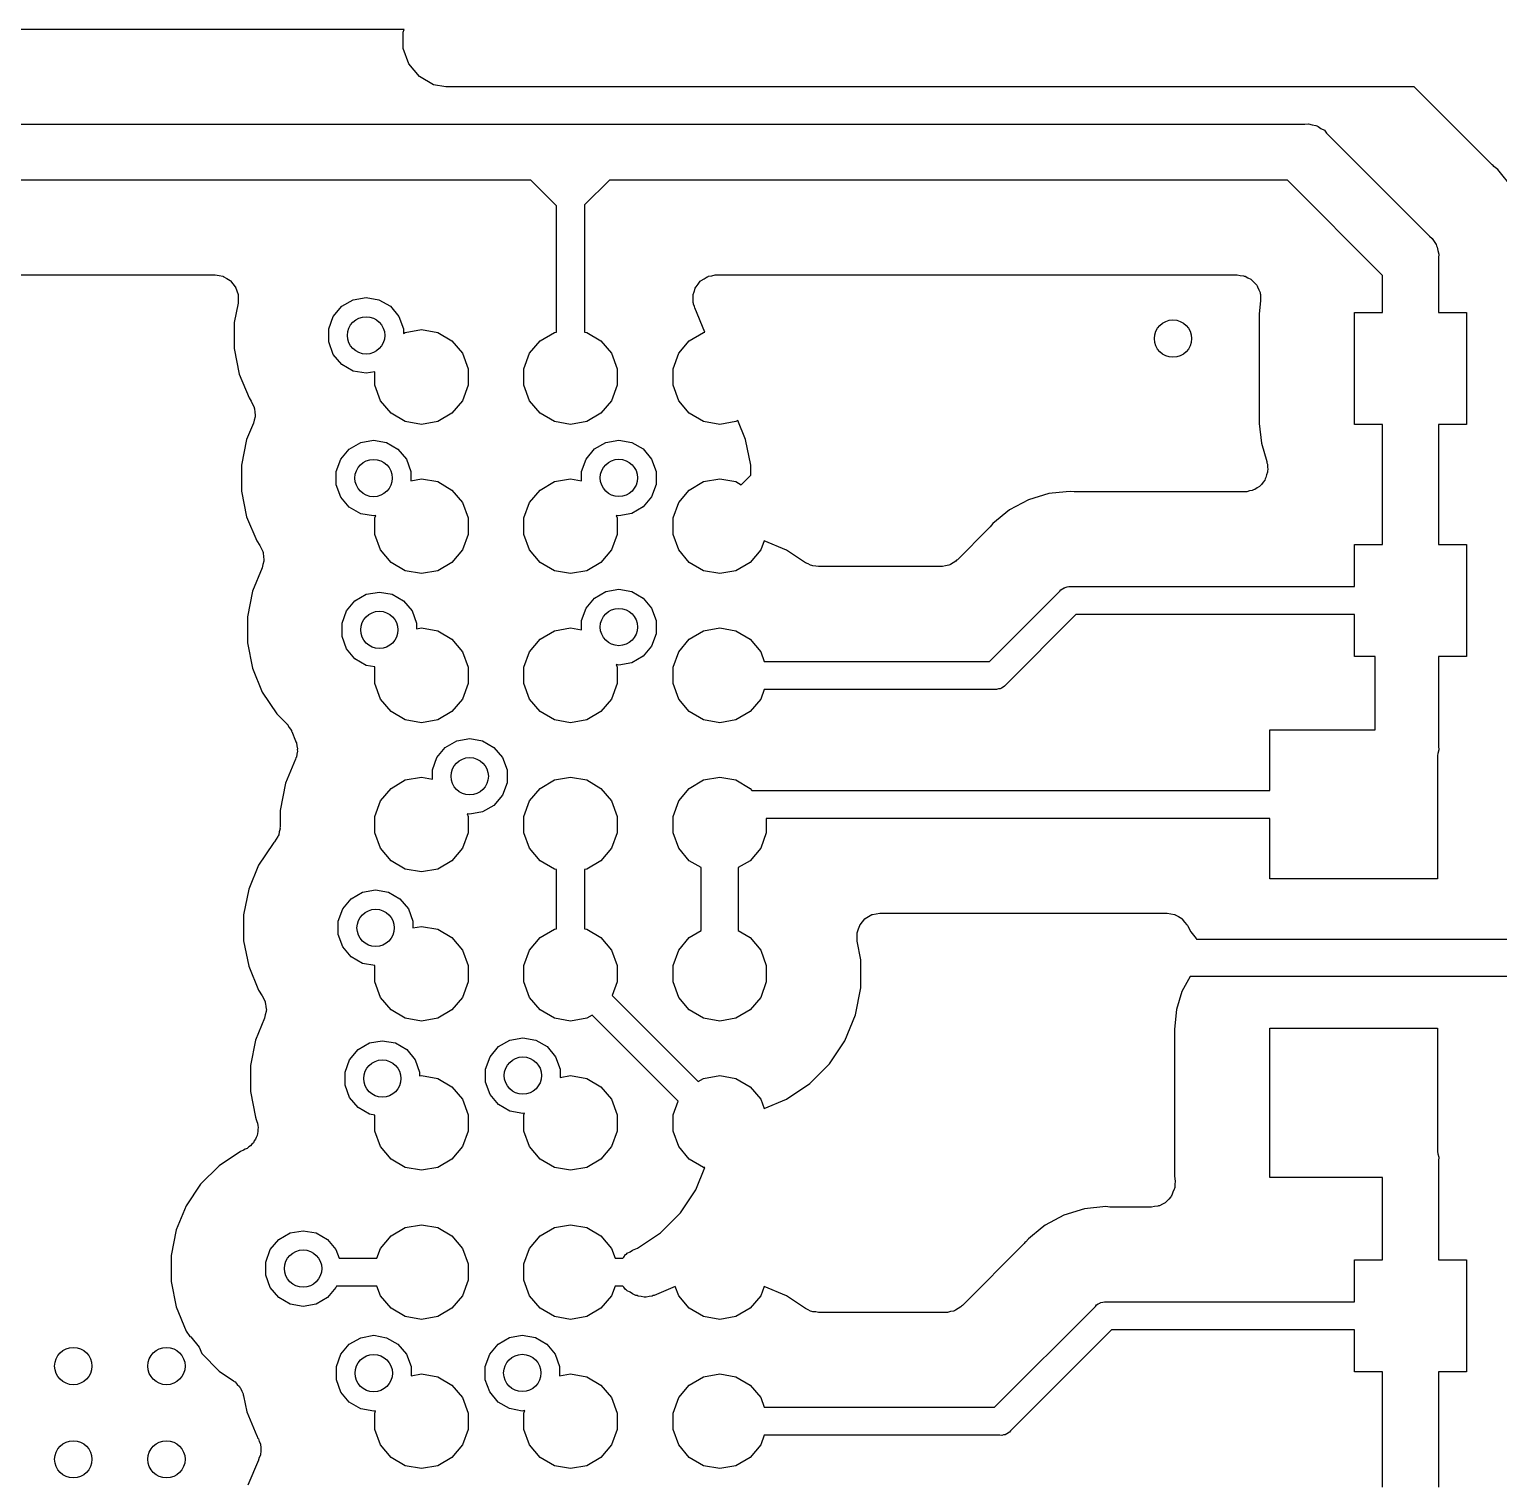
# Model space of a CAD drawing. Extents: x 552.7 to 632.3, y 410.9 to 459.8.
# Drawn here: x 572.77 to 580.66, y 433.4 to 441.19 of the extents above; entities that cross this region are included whole.
import ezdxf

# ---------------------------------------------------------------- set-up
doc = ezdxf.new("R2010")
doc.units = 0
doc.header["$MEASUREMENT"] = 0
doc.layers.add('BLACK', color=7, linetype='CONTINUOUS')

msp = doc.modelspace()

# ---------------------------------------------------------------- linework, layer by layer
at = {"layer": 'BLACK', "linetype": 'CONTINUOUS'}
for p, q in [((574.785, 441.188), (566.402, 441.188)), ((574.78, 441.174), (574.785, 441.188)), ((574.78, 441.086), (574.78, 441.174)), ((574.81, 441.003), (574.78, 441.086)), ((574.867, 440.936), (574.81, 441.003)), ((574.943, 440.891), (574.867, 440.936)), ((575.008, 440.88), (574.943, 440.891)), ((580.204, 440.88), (575.008, 440.88)), ((580.622, 440.462), (580.204, 440.88)), ((566.37, 440.68), (579.617, 440.68)), ((579.617, 440.68), (579.637, 440.682)), ((579.637, 440.682), (579.656, 440.677)), ((579.656, 440.677), (579.676, 440.673)), ((579.676, 440.673), (579.682, 440.67)), ((579.682, 440.67), (579.688, 440.668)), ((579.688, 440.668), (579.704, 440.657)), ((579.704, 440.657), (579.722, 440.647)), ((579.722, 440.647), (579.734, 440.631)), ((579.734, 440.631), (580.286, 440.08)), ((580.628, 440.458), (580.622, 440.462)), ((580.632, 440.453), (580.628, 440.458)), ((580.652, 440.437), (580.632, 440.453)), ((580.734, 440.337), (580.652, 440.437)), ((575.464, 440.38), (566.426, 440.38)), ((575.603, 440.241), (575.464, 440.38)), ((575.886, 440.38), (575.753, 440.247)), ((579.524, 440.38), (575.886, 440.38)), ((580.034, 439.869), (579.524, 440.38)), ((575.603, 439.565), (575.603, 440.241)), ((575.753, 440.247), (575.753, 439.565)), ((580.286, 440.08), (580.301, 440.067)), ((580.301, 440.067), (580.311, 440.05)), ((580.311, 440.05), (580.322, 440.034)), ((580.322, 440.034), (580.324, 440.027)), ((580.324, 440.027), (580.328, 440.021)), ((580.328, 440.021), (580.331, 440.002)), ((580.331, 440.002), (580.336, 439.982)), ((580.336, 439.982), (580.334, 439.963)), ((580.334, 439.963), (580.334, 439.669)), ((572.461, 439.872), (573.769, 439.872)), ((573.769, 439.872), (573.77, 439.872)), ((573.77, 439.872), (573.772, 439.872)), ((573.772, 439.872), (573.792, 439.868)), ((573.792, 439.868), (573.812, 439.864)), ((573.812, 439.864), (573.814, 439.864)), ((573.814, 439.864), (573.815, 439.863)), ((573.815, 439.863), (573.833, 439.853)), ((573.833, 439.853), (573.851, 439.842)), ((576.379, 439.842), (576.395, 439.851)), ((576.395, 439.851), (576.41, 439.861)), ((576.41, 439.861), (576.414, 439.862)), ((576.414, 439.862), (576.418, 439.864)), ((576.418, 439.864), (576.435, 439.867)), ((576.435, 439.867), (576.453, 439.872)), ((576.453, 439.872), (576.457, 439.871)), ((576.457, 439.871), (576.461, 439.872)), ((576.461, 439.872), (579.254, 439.872)), ((579.254, 439.872), (579.271, 439.869)), ((579.271, 439.869), (579.288, 439.867)), ((579.288, 439.867), (579.292, 439.865)), ((579.292, 439.865), (579.297, 439.864)), ((579.297, 439.864), (579.312, 439.856)), ((579.312, 439.856), (579.328, 439.848)), ((579.328, 439.848), (579.331, 439.845)), ((579.331, 439.845), (579.335, 439.842)), ((580.034, 439.669), (580.034, 439.869)), ((573.851, 439.842), (573.852, 439.841)), ((573.852, 439.841), (573.853, 439.84)), ((573.853, 439.84), (573.866, 439.824)), ((573.866, 439.824), (573.879, 439.808)), ((573.879, 439.808), (573.88, 439.807)), ((573.88, 439.807), (573.88, 439.806)), ((573.88, 439.806), (573.887, 439.786)), ((573.887, 439.786), (573.894, 439.767)), ((573.894, 439.767), (573.894, 439.766)), ((573.894, 439.766), (573.895, 439.764)), ((576.336, 439.767), (576.341, 439.781)), ((576.336, 439.763), (576.336, 439.767)), ((576.341, 439.782), (576.342, 439.784)), ((576.341, 439.781), (576.341, 439.782)), ((576.341, 439.781), (576.341, 439.781)), ((576.342, 439.784), (576.347, 439.801)), ((576.347, 439.801), (576.35, 439.805)), ((576.35, 439.805), (576.351, 439.808)), ((576.351, 439.808), (576.363, 439.822)), ((576.363, 439.822), (576.373, 439.837)), ((576.373, 439.837), (576.377, 439.839)), ((576.377, 439.839), (576.379, 439.842)), ((579.335, 439.842), (579.347, 439.829)), ((579.347, 439.829), (579.359, 439.817)), ((579.359, 439.817), (579.361, 439.812)), ((579.361, 439.812), (579.364, 439.808)), ((579.364, 439.808), (579.37, 439.792)), ((579.37, 439.792), (579.377, 439.777)), ((579.377, 439.777), (579.377, 439.772)), ((579.377, 439.772), (579.379, 439.767)), ((579.379, 439.767), (579.379, 439.75)), ((573.894, 439.72), (573.873, 439.617)), ((573.895, 439.764), (573.894, 439.744)), ((573.894, 439.744), (573.894, 439.723)), ((573.894, 439.723), (573.894, 439.722)), ((573.894, 439.722), (573.894, 439.72)), ((574.405, 439.649), (574.45, 439.703)), ((574.45, 439.703), (574.512, 439.738)), ((574.512, 439.738), (574.581, 439.75)), ((574.581, 439.75), (574.65, 439.738)), ((574.65, 439.738), (574.712, 439.703)), ((574.712, 439.703), (574.757, 439.649)), ((576.335, 439.759), (576.336, 439.763)), ((576.336, 439.742), (576.335, 439.759)), ((576.335, 439.738), (576.336, 439.742)), ((576.336, 439.735), (576.335, 439.738)), ((576.336, 439.723), (576.336, 439.735)), ((576.337, 439.719), (576.336, 439.723)), ((576.338, 439.715), (576.337, 439.719)), ((576.343, 439.702), (576.338, 439.715)), ((576.345, 439.695), (576.343, 439.702)), ((576.399, 439.564), (576.345, 439.695)), ((579.38, 439.733), (579.373, 439.663)), ((579.379, 439.75), (579.38, 439.733)), ((573.873, 439.617), (573.873, 439.477)), ((574.381, 439.582), (574.405, 439.649)), ((574.757, 439.649), (574.781, 439.582)), ((579.373, 439.663), (579.373, 439.075)), ((579.884, 439.069), (579.884, 439.669)), ((579.884, 439.669), (580.034, 439.669)), ((580.334, 439.669), (580.484, 439.669)), ((580.484, 439.669), (580.484, 439.069)), ((574.381, 439.512), (574.381, 439.582)), ((574.781, 439.582), (574.781, 439.557)), ((574.781, 439.557), (574.791, 439.563)), ((574.791, 439.563), (574.878, 439.578)), ((574.878, 439.578), (574.965, 439.563)), ((574.965, 439.563), (575.041, 439.518)), ((575.515, 439.518), (575.591, 439.563)), ((575.591, 439.563), (575.603, 439.565)), ((575.753, 439.565), (575.765, 439.563)), ((575.765, 439.563), (575.841, 439.518)), ((576.315, 439.518), (576.391, 439.563)), ((576.391, 439.563), (576.399, 439.564)), ((573.873, 439.477), (573.9, 439.34)), ((574.405, 439.445), (574.381, 439.512)), ((575.041, 439.518), (575.098, 439.451)), ((575.098, 439.451), (575.128, 439.368)), ((575.428, 439.368), (575.458, 439.451)), ((575.458, 439.451), (575.515, 439.518)), ((575.841, 439.518), (575.898, 439.451)), ((575.898, 439.451), (575.928, 439.368)), ((576.228, 439.368), (576.258, 439.451)), ((576.258, 439.451), (576.315, 439.518)), ((574.45, 439.391), (574.405, 439.445)), ((574.512, 439.356), (574.45, 439.391)), ((573.9, 439.34), (573.954, 439.212)), ((574.581, 439.344), (574.512, 439.356)), ((574.628, 439.352), (574.581, 439.344)), ((574.628, 439.28), (574.628, 439.352)), ((575.128, 439.368), (575.128, 439.28)), ((575.428, 439.28), (575.428, 439.368)), ((575.928, 439.368), (575.928, 439.28)), ((576.228, 439.28), (576.228, 439.368)), ((574.658, 439.197), (574.628, 439.28)), ((575.128, 439.28), (575.098, 439.197)), ((575.458, 439.197), (575.428, 439.28)), ((575.928, 439.28), (575.898, 439.197)), ((576.258, 439.197), (576.228, 439.28)), ((573.954, 439.212), (573.965, 439.195)), ((573.965, 439.195), (573.972, 439.178)), ((573.972, 439.178), (573.98, 439.162)), ((573.98, 439.162), (573.981, 439.158)), ((573.981, 439.158), (573.983, 439.154)), ((573.983, 439.154), (573.984, 439.136)), ((573.984, 439.136), (573.986, 439.119)), ((574.715, 439.13), (574.658, 439.197)), ((575.098, 439.197), (575.041, 439.13)), ((575.515, 439.13), (575.458, 439.197)), ((575.898, 439.197), (575.841, 439.13)), ((576.315, 439.13), (576.258, 439.197)), ((573.977, 439.076), (573.94, 438.988)), ((573.98, 439.093), (573.977, 439.076)), ((573.986, 439.11), (573.98, 439.093)), ((573.986, 439.119), (573.985, 439.115)), ((573.985, 439.115), (573.986, 439.11)), ((574.791, 439.085), (574.715, 439.13)), ((574.878, 439.07), (574.791, 439.085)), ((574.965, 439.085), (574.878, 439.07)), ((575.041, 439.13), (574.965, 439.085)), ((575.591, 439.085), (575.515, 439.13)), ((575.678, 439.07), (575.591, 439.085)), ((575.765, 439.085), (575.678, 439.07)), ((575.841, 439.13), (575.765, 439.085)), ((576.391, 439.085), (576.315, 439.13)), ((576.478, 439.07), (576.391, 439.085)), ((576.565, 439.085), (576.478, 439.07)), ((576.575, 439.091), (576.565, 439.085)), ((576.617, 438.989), (576.575, 439.091)), ((579.373, 439.075), (579.384, 438.97)), ((580.034, 439.069), (579.884, 439.069)), ((580.034, 438.425), (580.034, 439.069)), ((580.484, 439.069), (580.334, 439.069)), ((580.334, 439.069), (580.334, 438.425)), ((573.94, 438.988), (573.913, 438.851)), ((574.552, 438.973), (574.621, 438.985)), ((574.621, 438.985), (574.691, 438.973)), ((575.867, 438.973), (575.937, 438.986)), ((575.937, 438.986), (576.006, 438.973)), ((576.645, 438.852), (576.617, 438.989)), ((574.445, 438.883), (574.491, 438.937)), ((574.491, 438.937), (574.552, 438.973)), ((574.691, 438.973), (574.752, 438.937)), ((574.752, 438.937), (574.797, 438.883)), ((575.761, 438.884), (575.806, 438.938)), ((575.806, 438.938), (575.867, 438.973)), ((576.006, 438.973), (576.067, 438.938)), ((576.067, 438.938), (576.112, 438.884)), ((579.384, 438.97), (579.414, 438.871)), ((573.913, 438.851), (573.913, 438.712)), ((574.421, 438.817), (574.445, 438.883)), ((574.797, 438.883), (574.821, 438.817)), ((575.737, 438.818), (575.761, 438.884)), ((576.112, 438.884), (576.137, 438.818)), ((576.645, 438.797), (576.645, 438.852)), ((579.414, 438.871), (579.414, 438.864)), ((579.414, 438.864), (579.417, 438.857)), ((579.417, 438.857), (579.417, 438.842)), ((579.417, 438.842), (579.419, 438.828)), ((579.419, 438.828), (579.417, 438.82)), ((579.417, 438.82), (579.417, 438.813)), ((574.421, 438.746), (574.421, 438.817)), ((574.445, 438.68), (574.421, 438.746)), ((574.821, 438.817), (574.821, 438.768)), ((574.821, 438.768), (574.878, 438.778)), ((574.878, 438.778), (574.965, 438.763)), ((574.965, 438.763), (575.041, 438.718)), ((575.515, 438.718), (575.591, 438.763)), ((575.591, 438.763), (575.678, 438.778)), ((575.678, 438.778), (575.737, 438.768)), ((575.737, 438.768), (575.737, 438.818)), ((576.137, 438.747), (576.112, 438.681)), ((576.137, 438.818), (576.137, 438.747)), ((576.315, 438.718), (576.391, 438.763)), ((576.391, 438.763), (576.478, 438.778)), ((576.478, 438.778), (576.565, 438.763)), ((576.565, 438.763), (576.594, 438.746)), ((576.594, 438.746), (576.645, 438.797)), ((579.379, 438.743), (579.374, 438.737)), ((579.385, 438.748), (579.379, 438.743)), ((579.393, 438.76), (579.385, 438.748)), ((579.402, 438.771), (579.393, 438.76)), ((579.405, 438.778), (579.402, 438.771)), ((579.409, 438.785), (579.405, 438.778)), ((579.412, 438.799), (579.409, 438.785)), ((579.417, 438.813), (579.412, 438.799)), ((573.913, 438.712), (573.94, 438.575)), ((574.491, 438.626), (574.445, 438.68)), ((575.041, 438.718), (575.098, 438.651)), ((575.458, 438.651), (575.515, 438.718)), ((576.112, 438.681), (576.067, 438.627)), ((576.258, 438.651), (576.315, 438.718)), ((578.134, 438.666), (578.033, 438.612)), ((578.244, 438.699), (578.134, 438.666)), ((578.336, 438.708), (578.244, 438.699)), ((578.358, 438.71), (578.336, 438.708)), ((578.336, 438.708), (578.336, 438.708)), ((578.38, 438.708), (578.358, 438.71)), ((578.387, 438.709), (578.38, 438.708)), ((578.393, 438.708), (578.387, 438.709)), ((579.292, 438.708), (578.393, 438.708)), ((579.3, 438.709), (579.292, 438.708)), ((579.307, 438.709), (579.3, 438.709)), ((579.321, 438.713), (579.307, 438.709)), ((579.335, 438.715), (579.321, 438.713)), ((579.342, 438.719), (579.335, 438.715)), ((579.349, 438.721), (579.342, 438.719)), ((579.361, 438.73), (579.349, 438.721)), ((579.374, 438.737), (579.361, 438.73)), ((574.552, 438.591), (574.491, 438.626)), ((574.621, 438.579), (574.552, 438.591)), ((575.098, 438.651), (575.128, 438.568)), ((575.428, 438.568), (575.458, 438.651)), ((576.006, 438.592), (575.937, 438.579)), ((576.067, 438.627), (576.006, 438.592)), ((576.228, 438.568), (576.258, 438.651)), ((578.033, 438.612), (577.944, 438.539)), ((573.94, 438.575), (573.994, 438.446)), ((574.633, 438.581), (574.621, 438.579)), ((574.628, 438.568), (574.633, 438.581)), ((574.628, 438.48), (574.628, 438.568)), ((575.128, 438.568), (575.128, 438.48)), ((575.428, 438.48), (575.428, 438.568)), ((575.937, 438.579), (575.923, 438.582)), ((575.923, 438.582), (575.928, 438.568)), ((575.928, 438.568), (575.928, 438.48)), ((576.228, 438.48), (576.228, 438.568)), ((577.921, 438.512), (577.753, 438.344)), ((577.925, 438.517), (577.921, 438.512)), ((577.929, 438.521), (577.925, 438.517)), ((577.944, 438.539), (577.929, 438.521)), ((573.994, 438.446), (574.011, 438.42)), ((574.658, 438.397), (574.628, 438.48)), ((575.128, 438.48), (575.098, 438.397)), ((575.458, 438.397), (575.428, 438.48)), ((575.928, 438.48), (575.898, 438.397)), ((576.258, 438.397), (576.228, 438.48)), ((576.716, 438.446), (576.698, 438.397)), ((576.837, 438.396), (576.716, 438.446)), ((579.884, 438.2), (579.884, 438.425)), ((579.884, 438.425), (580.034, 438.425)), ((580.334, 438.425), (580.484, 438.425)), ((580.484, 438.425), (580.484, 437.825)), ((574.011, 438.42), (574.019, 438.403)), ((574.019, 438.403), (574.027, 438.388)), ((574.027, 438.388), (574.028, 438.383)), ((574.028, 438.383), (574.029, 438.38)), ((574.029, 438.38), (574.03, 438.362)), ((574.03, 438.362), (574.033, 438.344)), ((574.715, 438.33), (574.658, 438.397)), ((575.098, 438.397), (575.041, 438.33)), ((575.515, 438.33), (575.458, 438.397)), ((575.898, 438.397), (575.841, 438.33)), ((576.315, 438.33), (576.258, 438.397)), ((576.698, 438.397), (576.641, 438.33)), ((576.938, 438.328), (576.837, 438.396)), ((574.023, 438.301), (573.971, 438.175)), ((574.027, 438.318), (574.023, 438.301)), ((574.032, 438.336), (574.027, 438.318)), ((574.033, 438.344), (574.032, 438.34)), ((574.032, 438.34), (574.032, 438.336)), ((574.791, 438.285), (574.715, 438.33)), ((574.878, 438.27), (574.791, 438.285)), ((574.965, 438.285), (574.878, 438.27)), ((575.041, 438.33), (574.965, 438.285)), ((575.591, 438.285), (575.515, 438.33)), ((575.678, 438.27), (575.591, 438.285)), ((575.765, 438.285), (575.678, 438.27)), ((575.841, 438.33), (575.765, 438.285)), ((576.391, 438.285), (576.315, 438.33)), ((576.478, 438.27), (576.391, 438.285)), ((576.565, 438.285), (576.478, 438.27)), ((576.641, 438.33), (576.565, 438.285)), ((576.952, 438.322), (576.938, 438.328)), ((576.965, 438.315), (576.952, 438.322)), ((576.972, 438.313), (576.965, 438.315)), ((576.978, 438.311), (576.972, 438.313)), ((576.993, 438.31), (576.978, 438.311)), ((577.008, 438.307), (576.993, 438.31)), ((577.663, 438.307), (577.008, 438.307)), ((577.669, 438.308), (577.663, 438.307)), ((577.674, 438.307), (577.669, 438.308)), ((577.69, 438.312), (577.674, 438.307)), ((577.707, 438.315), (577.69, 438.312)), ((577.712, 438.317), (577.707, 438.315)), ((577.717, 438.319), (577.712, 438.317)), ((577.731, 438.328), (577.717, 438.319)), ((577.745, 438.337), (577.731, 438.328)), ((577.749, 438.341), (577.745, 438.337)), ((577.753, 438.344), (577.749, 438.341)), ((578.318, 438.188), (578.326, 438.194)), ((578.326, 438.194), (578.329, 438.194)), ((578.329, 438.194), (578.332, 438.196)), ((578.332, 438.196), (578.342, 438.198)), ((578.342, 438.198), (578.351, 438.2)), ((578.351, 438.2), (578.361, 438.2)), ((578.361, 438.2), (579.884, 438.2)), ((573.971, 438.175), (573.944, 438.038)), ((574.476, 438.07), (574.521, 438.124)), ((574.521, 438.124), (574.582, 438.159)), ((574.582, 438.159), (574.652, 438.171)), ((574.652, 438.171), (574.721, 438.159)), ((574.721, 438.159), (574.782, 438.124)), ((574.782, 438.124), (574.828, 438.07)), ((575.761, 438.084), (575.806, 438.138)), ((575.806, 438.138), (575.867, 438.173)), ((575.867, 438.173), (575.937, 438.186)), ((575.937, 438.186), (576.006, 438.173)), ((576.006, 438.173), (576.067, 438.138)), ((576.067, 438.138), (576.112, 438.084)), ((577.926, 437.799), (578.303, 438.175)), ((578.303, 438.175), (578.309, 438.183)), ((578.309, 438.183), (578.318, 438.188)), ((573.944, 438.038), (573.944, 437.899)), ((574.452, 438.004), (574.476, 438.07)), ((574.828, 438.07), (574.852, 438.004)), ((575.737, 438.018), (575.761, 438.084)), ((576.112, 438.084), (576.137, 438.018)), ((578.389, 438.05), (578.013, 437.673)), ((579.884, 438.05), (578.389, 438.05)), ((579.884, 437.825), (579.884, 438.05)), ((574.452, 437.933), (574.452, 438.004)), ((574.852, 438.004), (574.852, 437.973)), ((574.852, 437.973), (574.878, 437.978)), ((574.878, 437.978), (574.965, 437.963)), ((574.965, 437.963), (575.041, 437.918)), ((575.515, 437.918), (575.591, 437.963)), ((575.591, 437.963), (575.678, 437.978)), ((575.678, 437.978), (575.737, 437.968)), ((575.737, 437.968), (575.737, 438.018)), ((576.137, 438.018), (576.137, 437.947)), ((576.315, 437.918), (576.391, 437.963)), ((576.391, 437.963), (576.478, 437.978)), ((576.478, 437.978), (576.565, 437.963)), ((576.565, 437.963), (576.641, 437.918)), ((573.944, 437.899), (573.971, 437.762)), ((574.476, 437.867), (574.452, 437.933)), ((575.041, 437.918), (575.098, 437.851)), ((575.458, 437.851), (575.515, 437.918)), ((576.112, 437.881), (576.067, 437.827)), ((576.137, 437.947), (576.112, 437.881)), ((576.258, 437.851), (576.315, 437.918)), ((576.641, 437.918), (576.698, 437.851)), ((574.521, 437.813), (574.476, 437.867)), ((574.582, 437.777), (574.521, 437.813)), ((575.098, 437.851), (575.128, 437.768)), ((575.428, 437.768), (575.458, 437.851)), ((576.067, 437.827), (576.006, 437.792)), ((576.228, 437.768), (576.258, 437.851)), ((576.698, 437.851), (576.717, 437.799)), ((576.717, 437.799), (577.926, 437.799)), ((579.995, 437.825), (579.884, 437.825)), ((579.995, 437.432), (579.995, 437.825)), ((580.484, 437.825), (580.334, 437.825)), ((580.334, 437.825), (580.334, 437.344)), ((573.971, 437.762), (574.024, 437.633)), ((574.628, 437.769), (574.582, 437.777)), ((574.628, 437.768), (574.628, 437.769)), ((574.628, 437.68), (574.628, 437.768)), ((575.128, 437.768), (575.128, 437.68)), ((575.428, 437.68), (575.428, 437.768)), ((575.937, 437.779), (575.923, 437.782)), ((575.923, 437.782), (575.928, 437.768)), ((575.928, 437.768), (575.928, 437.68)), ((576.006, 437.792), (575.937, 437.779)), ((576.228, 437.68), (576.228, 437.768)), ((574.658, 437.597), (574.628, 437.68)), ((575.128, 437.68), (575.098, 437.597)), ((575.458, 437.597), (575.428, 437.68)), ((575.928, 437.68), (575.898, 437.597)), ((576.258, 437.597), (576.228, 437.68)), ((576.717, 437.649), (576.698, 437.597)), ((577.954, 437.649), (576.717, 437.649)), ((577.964, 437.648), (577.954, 437.649)), ((577.974, 437.651), (577.964, 437.648)), ((577.983, 437.652), (577.974, 437.651)), ((577.986, 437.654), (577.983, 437.652)), ((577.99, 437.655), (577.986, 437.654)), ((577.998, 437.661), (577.99, 437.655)), ((578.006, 437.666), (577.998, 437.661)), ((578.013, 437.673), (578.006, 437.666)), ((574.024, 437.633), (574.102, 437.517)), ((574.715, 437.53), (574.658, 437.597)), ((575.098, 437.597), (575.041, 437.53)), ((575.515, 437.53), (575.458, 437.597)), ((575.898, 437.597), (575.841, 437.53)), ((576.315, 437.53), (576.258, 437.597)), ((576.698, 437.597), (576.641, 437.53)), ((574.102, 437.517), (574.155, 437.464)), ((574.791, 437.485), (574.715, 437.53)), ((574.878, 437.47), (574.791, 437.485)), ((574.965, 437.485), (574.878, 437.47)), ((575.041, 437.53), (574.965, 437.485)), ((575.591, 437.485), (575.515, 437.53)), ((575.678, 437.47), (575.591, 437.485)), ((575.765, 437.485), (575.678, 437.47)), ((575.841, 437.53), (575.765, 437.485)), ((576.391, 437.485), (576.315, 437.53)), ((576.478, 437.47), (576.391, 437.485)), ((576.565, 437.485), (576.478, 437.47)), ((576.641, 437.53), (576.565, 437.485)), ((574.155, 437.464), (574.156, 437.462)), ((574.156, 437.462), (574.159, 437.46)), ((574.159, 437.46), (574.169, 437.444)), ((574.169, 437.444), (574.18, 437.428)), ((574.18, 437.428), (574.181, 437.425)), ((574.181, 437.425), (574.182, 437.423)), ((574.182, 437.423), (574.203, 437.373)), ((579.429, 437.107), (579.429, 437.432)), ((579.429, 437.432), (579.995, 437.432)), ((574.203, 437.373), (574.204, 437.367)), ((574.204, 437.367), (574.207, 437.362)), ((574.207, 437.362), (574.209, 437.346)), ((574.209, 437.346), (574.213, 437.33)), ((574.213, 437.33), (574.212, 437.324)), ((574.212, 437.324), (574.213, 437.318)), ((574.961, 437.284), (575.006, 437.338)), ((575.006, 437.338), (575.067, 437.373)), ((575.067, 437.373), (575.137, 437.386)), ((575.137, 437.386), (575.206, 437.373)), ((575.206, 437.373), (575.267, 437.338)), ((575.267, 437.338), (575.312, 437.284)), ((580.336, 437.324), (580.331, 437.305)), ((580.334, 437.344), (580.336, 437.324)), ((574.203, 437.275), (574.149, 437.145)), ((574.204, 437.281), (574.203, 437.275)), ((574.207, 437.286), (574.204, 437.281)), ((574.209, 437.302), (574.207, 437.286)), ((574.213, 437.318), (574.209, 437.302)), ((574.937, 437.218), (574.961, 437.284)), ((575.312, 437.284), (575.337, 437.218)), ((580.331, 437.305), (580.329, 437.295)), ((580.329, 437.295), (580.329, 436.632)), ((574.791, 437.163), (574.878, 437.178)), ((574.878, 437.178), (574.937, 437.168)), ((574.937, 437.168), (574.937, 437.218)), ((575.337, 437.218), (575.337, 437.147)), ((575.591, 437.163), (575.678, 437.178)), ((575.678, 437.178), (575.765, 437.163)), ((576.391, 437.163), (576.478, 437.178)), ((576.478, 437.178), (576.565, 437.163)), ((574.149, 437.145), (574.12, 436.999)), ((574.658, 437.051), (574.715, 437.118)), ((574.715, 437.118), (574.791, 437.163)), ((575.337, 437.147), (575.312, 437.081)), ((575.458, 437.051), (575.515, 437.118)), ((575.515, 437.118), (575.591, 437.163)), ((575.765, 437.163), (575.841, 437.118)), ((575.841, 437.118), (575.898, 437.051)), ((576.258, 437.051), (576.315, 437.118)), ((576.315, 437.118), (576.391, 437.163)), ((576.565, 437.163), (576.641, 437.118)), ((576.641, 437.118), (576.65, 437.107)), ((576.65, 437.107), (579.429, 437.107)), ((574.628, 436.968), (574.658, 437.051)), ((575.267, 437.027), (575.206, 436.992)), ((575.312, 437.081), (575.267, 437.027)), ((575.428, 436.968), (575.458, 437.051)), ((575.898, 437.051), (575.928, 436.968)), ((576.228, 436.968), (576.258, 437.051)), ((574.12, 436.999), (574.12, 436.912)), ((574.628, 436.88), (574.628, 436.968)), ((575.137, 436.979), (575.123, 436.982)), ((575.123, 436.982), (575.128, 436.968)), ((575.128, 436.968), (575.128, 436.88)), ((575.206, 436.992), (575.137, 436.979)), ((575.428, 436.88), (575.428, 436.968)), ((575.928, 436.968), (575.928, 436.88)), ((576.228, 436.88), (576.228, 436.968)), ((579.429, 436.957), (576.728, 436.957)), ((576.728, 436.957), (576.728, 436.88)), ((579.429, 436.632), (579.429, 436.957)), ((574.108, 436.859), (574.099, 436.845)), ((574.11, 436.864), (574.108, 436.859)), ((574.112, 436.869), (574.11, 436.864)), ((574.115, 436.885), (574.112, 436.869)), ((574.12, 436.901), (574.115, 436.885)), ((574.12, 436.912), (574.119, 436.907)), ((574.119, 436.907), (574.12, 436.901)), ((574.658, 436.797), (574.628, 436.88)), ((575.128, 436.88), (575.098, 436.797)), ((575.458, 436.797), (575.428, 436.88)), ((575.928, 436.88), (575.898, 436.797)), ((576.258, 436.797), (576.228, 436.88)), ((576.728, 436.88), (576.698, 436.797)), ((574.082, 436.822), (574.004, 436.706)), ((574.083, 436.822), (574.082, 436.822)), ((574.086, 436.827), (574.083, 436.822)), ((574.09, 436.831), (574.086, 436.827)), ((574.099, 436.845), (574.09, 436.831)), ((574.715, 436.73), (574.658, 436.797)), ((575.098, 436.797), (575.041, 436.73)), ((575.515, 436.73), (575.458, 436.797)), ((575.898, 436.797), (575.841, 436.73)), ((576.315, 436.73), (576.258, 436.797)), ((576.698, 436.797), (576.641, 436.73)), ((574.004, 436.706), (573.951, 436.577)), ((574.791, 436.685), (574.715, 436.73)), ((575.041, 436.73), (574.965, 436.685)), ((575.591, 436.685), (575.515, 436.73)), ((575.841, 436.73), (575.765, 436.685)), ((576.378, 436.693), (576.315, 436.73)), ((576.378, 436.355), (576.378, 436.693)), ((576.641, 436.73), (576.578, 436.693)), ((576.578, 436.693), (576.578, 436.355)), ((574.878, 436.67), (574.791, 436.685)), ((574.965, 436.685), (574.878, 436.67)), ((575.603, 436.683), (575.591, 436.685)), ((575.603, 436.365), (575.603, 436.683)), ((575.765, 436.685), (575.753, 436.683)), ((575.753, 436.683), (575.753, 436.365)), ((580.329, 436.632), (579.429, 436.632)), ((573.951, 436.577), (573.924, 436.44)), ((574.501, 436.526), (574.562, 436.561)), ((574.562, 436.561), (574.632, 436.573)), ((574.632, 436.573), (574.701, 436.561)), ((574.701, 436.561), (574.762, 436.526)), ((574.432, 436.405), (574.456, 436.472)), ((574.456, 436.472), (574.501, 436.526)), ((574.762, 436.526), (574.808, 436.472)), ((574.808, 436.472), (574.832, 436.405)), ((573.924, 436.44), (573.924, 436.3)), ((574.432, 436.335), (574.432, 436.405)), ((574.832, 436.405), (574.832, 436.37)), ((574.832, 436.37), (574.878, 436.378)), ((574.878, 436.378), (574.965, 436.363)), ((577.223, 436.364), (577.23, 436.383)), ((577.23, 436.385), (577.231, 436.386)), ((577.23, 436.383), (577.23, 436.385)), ((577.231, 436.386), (577.244, 436.402)), ((577.244, 436.402), (577.257, 436.418)), ((577.257, 436.418), (577.258, 436.419)), ((577.258, 436.419), (577.259, 436.42)), ((577.259, 436.42), (577.277, 436.43)), ((577.277, 436.43), (577.295, 436.441)), ((577.295, 436.441), (577.296, 436.441)), ((577.296, 436.441), (577.297, 436.442)), ((577.297, 436.442), (577.318, 436.445)), ((577.318, 436.445), (577.338, 436.449)), ((577.338, 436.449), (577.339, 436.449)), ((577.339, 436.449), (577.341, 436.449)), ((577.341, 436.449), (578.875, 436.449)), ((578.875, 436.449), (578.877, 436.449)), ((578.877, 436.449), (578.879, 436.449)), ((578.879, 436.449), (578.899, 436.445)), ((578.899, 436.445), (578.918, 436.442)), ((578.918, 436.442), (578.92, 436.441)), ((578.92, 436.441), (578.922, 436.44)), ((578.922, 436.44), (578.939, 436.43)), ((578.939, 436.43), (578.957, 436.42)), ((578.957, 436.42), (578.958, 436.418)), ((578.958, 436.418), (578.96, 436.417)), ((578.96, 436.417), (578.972, 436.401)), ((578.972, 436.401), (578.985, 436.386)), ((578.985, 436.386), (578.986, 436.384)), ((578.986, 436.384), (578.987, 436.382)), ((578.987, 436.382), (579.005, 436.349)), ((573.924, 436.3), (573.951, 436.164)), ((574.456, 436.269), (574.432, 436.335)), ((574.965, 436.363), (575.041, 436.318)), ((575.041, 436.318), (575.098, 436.251)), ((575.458, 436.251), (575.515, 436.318)), ((575.515, 436.318), (575.591, 436.363)), ((575.591, 436.363), (575.603, 436.365)), ((575.753, 436.365), (575.765, 436.363)), ((575.765, 436.363), (575.841, 436.318)), ((575.841, 436.318), (575.898, 436.251)), ((576.258, 436.251), (576.315, 436.318)), ((576.315, 436.318), (576.378, 436.355)), ((576.578, 436.355), (576.641, 436.318)), ((576.641, 436.318), (576.698, 436.251)), ((577.215, 436.342), (577.216, 436.343)), ((577.216, 436.321), (577.215, 436.342)), ((577.216, 436.344), (577.223, 436.364)), ((577.216, 436.343), (577.216, 436.344)), ((577.216, 436.3), (577.216, 436.321)), ((577.216, 436.299), (577.216, 436.3)), ((577.216, 436.298), (577.216, 436.299)), ((577.236, 436.199), (577.216, 436.298)), ((579.005, 436.349), (579.034, 436.313)), ((579.034, 436.313), (579.036, 436.31)), ((579.036, 436.31), (580.723, 436.31)), ((574.501, 436.215), (574.456, 436.269)), ((575.098, 436.251), (575.128, 436.168)), ((575.428, 436.168), (575.458, 436.251)), ((575.898, 436.251), (575.928, 436.168)), ((576.228, 436.168), (576.258, 436.251)), ((576.698, 436.251), (576.728, 436.168)), ((573.951, 436.164), (574.004, 436.035)), ((574.562, 436.179), (574.501, 436.215)), ((574.628, 436.168), (574.562, 436.179)), ((574.628, 436.08), (574.628, 436.168)), ((575.128, 436.168), (575.128, 436.08)), ((575.428, 436.08), (575.428, 436.168)), ((575.928, 436.168), (575.928, 436.08)), ((576.228, 436.08), (576.228, 436.168)), ((576.728, 436.168), (576.728, 436.08)), ((577.236, 436.049), (577.236, 436.199)), ((574.658, 435.997), (574.628, 436.08)), ((575.128, 436.08), (575.098, 435.997)), ((575.458, 435.997), (575.428, 436.08)), ((575.928, 436.08), (575.901, 436.007)), ((576.258, 435.997), (576.228, 436.08)), ((576.728, 436.08), (576.698, 435.997)), ((579.002, 436.11), (578.958, 436.028)), ((580.757, 436.11), (579.002, 436.11)), ((574.004, 436.035), (574.024, 436.005)), ((574.024, 436.005), (574.032, 435.989)), ((574.032, 435.989), (574.04, 435.973)), ((574.715, 435.93), (574.658, 435.997)), ((575.098, 435.997), (575.041, 435.93)), ((575.515, 435.93), (575.458, 435.997)), ((575.901, 436.007), (576.362, 435.546)), ((576.315, 435.93), (576.258, 435.997)), ((576.698, 435.997), (576.641, 435.93)), ((577.207, 435.903), (577.236, 436.049)), ((578.958, 436.028), (578.929, 435.932)), ((574.04, 435.903), (574.036, 435.886)), ((574.04, 435.973), (574.04, 435.968)), ((574.04, 435.968), (574.042, 435.965)), ((574.045, 435.921), (574.04, 435.903)), ((574.042, 435.965), (574.043, 435.947)), ((574.043, 435.947), (574.046, 435.929)), ((574.046, 435.929), (574.045, 435.925)), ((574.045, 435.925), (574.045, 435.921)), ((574.791, 435.885), (574.715, 435.93)), ((575.041, 435.93), (574.965, 435.885)), ((575.591, 435.885), (575.515, 435.93)), ((576.391, 435.885), (576.315, 435.93)), ((576.641, 435.93), (576.565, 435.885)), ((577.15, 435.765), (577.207, 435.903)), ((578.929, 435.932), (578.918, 435.826)), ((574.036, 435.886), (573.987, 435.768)), ((574.878, 435.87), (574.791, 435.885)), ((574.965, 435.885), (574.878, 435.87)), ((575.678, 435.87), (575.591, 435.885)), ((575.765, 435.885), (575.678, 435.87)), ((575.794, 435.902), (575.765, 435.885)), ((576.255, 435.441), (575.794, 435.902)), ((576.478, 435.87), (576.391, 435.885)), ((576.565, 435.885), (576.478, 435.87)), ((578.918, 435.826), (578.918, 435.038)), ((579.429, 435.032), (579.429, 435.832)), ((579.429, 435.832), (580.329, 435.832)), ((580.329, 435.832), (580.329, 435.17)), ((573.987, 435.768), (573.96, 435.632)), ((574.538, 435.717), (574.599, 435.753)), ((574.599, 435.753), (574.668, 435.765)), ((574.668, 435.765), (574.738, 435.753)), ((574.738, 435.753), (574.799, 435.717)), ((575.291, 435.733), (575.352, 435.768)), ((575.352, 435.768), (575.422, 435.781)), ((575.422, 435.781), (575.491, 435.768)), ((575.491, 435.768), (575.552, 435.733)), ((577.067, 435.641), (577.15, 435.765)), ((574.492, 435.663), (574.538, 435.717)), ((574.799, 435.717), (574.844, 435.663)), ((575.222, 435.613), (575.246, 435.679)), ((575.246, 435.679), (575.291, 435.733)), ((575.552, 435.733), (575.598, 435.679)), ((575.598, 435.679), (575.622, 435.613)), ((573.96, 435.632), (573.96, 435.492)), ((574.468, 435.597), (574.492, 435.663)), ((574.468, 435.527), (574.468, 435.597)), ((574.844, 435.663), (574.868, 435.597)), ((574.868, 435.597), (574.868, 435.576)), ((575.222, 435.542), (575.222, 435.613)), ((575.622, 435.613), (575.622, 435.568)), ((576.961, 435.535), (577.067, 435.641)), ((574.492, 435.46), (574.468, 435.527)), ((574.868, 435.576), (574.878, 435.578)), ((574.878, 435.578), (574.965, 435.563)), ((574.965, 435.563), (575.041, 435.518)), ((575.041, 435.518), (575.098, 435.451)), ((575.246, 435.476), (575.222, 435.542)), ((575.622, 435.568), (575.678, 435.578)), ((575.678, 435.578), (575.765, 435.563)), ((575.765, 435.563), (575.841, 435.518)), ((575.841, 435.518), (575.898, 435.451)), ((576.362, 435.546), (576.391, 435.563)), ((576.391, 435.563), (576.478, 435.578)), ((576.478, 435.578), (576.565, 435.563)), ((576.565, 435.563), (576.641, 435.518)), ((576.641, 435.518), (576.698, 435.451)), ((576.837, 435.452), (576.961, 435.535)), ((573.96, 435.492), (573.987, 435.355)), ((574.538, 435.406), (574.492, 435.46)), ((575.098, 435.451), (575.128, 435.368)), ((575.291, 435.422), (575.246, 435.476)), ((575.898, 435.451), (575.928, 435.368)), ((576.228, 435.368), (576.255, 435.441)), ((576.698, 435.451), (576.716, 435.402)), ((576.716, 435.402), (576.837, 435.452)), ((573.987, 435.355), (573.992, 435.343)), ((574.599, 435.371), (574.538, 435.406)), ((574.628, 435.366), (574.599, 435.371)), ((574.628, 435.28), (574.628, 435.366)), ((575.128, 435.368), (575.128, 435.28)), ((575.352, 435.387), (575.291, 435.422)), ((575.422, 435.375), (575.352, 435.387)), ((575.431, 435.376), (575.422, 435.375)), ((575.428, 435.368), (575.431, 435.376)), ((575.428, 435.28), (575.428, 435.368)), ((575.928, 435.368), (575.928, 435.28)), ((576.228, 435.28), (576.228, 435.368)), ((573.992, 435.343), (573.995, 435.332)), ((573.995, 435.332), (573.999, 435.322)), ((574.001, 435.278), (573.998, 435.267)), ((573.999, 435.322), (574, 435.311)), ((574, 435.311), (574.002, 435.3)), ((574.002, 435.3), (574.001, 435.289)), ((574.001, 435.289), (574.001, 435.278)), ((574.658, 435.197), (574.628, 435.28)), ((575.128, 435.28), (575.098, 435.197)), ((575.458, 435.197), (575.428, 435.28)), ((575.928, 435.28), (575.898, 435.197)), ((576.258, 435.197), (576.228, 435.28)), ((573.952, 435.195), (573.943, 435.187)), ((573.961, 435.201), (573.952, 435.195)), ((573.968, 435.21), (573.961, 435.201)), ((573.976, 435.217), (573.968, 435.21)), ((573.981, 435.227), (573.976, 435.217)), ((573.988, 435.236), (573.981, 435.227)), ((573.991, 435.246), (573.988, 435.236)), ((573.996, 435.256), (573.991, 435.246)), ((573.998, 435.267), (573.996, 435.256)), ((574.715, 435.13), (574.658, 435.197)), ((575.098, 435.197), (575.041, 435.13)), ((575.515, 435.13), (575.458, 435.197)), ((575.898, 435.197), (575.841, 435.13)), ((576.315, 435.13), (576.258, 435.197)), ((573.908, 435.171), (573.792, 435.093)), ((573.924, 435.177), (573.908, 435.171)), ((573.933, 435.183), (573.924, 435.177)), ((573.943, 435.187), (573.933, 435.183)), ((574.791, 435.085), (574.715, 435.13)), ((575.041, 435.13), (574.965, 435.085)), ((575.591, 435.085), (575.515, 435.13)), ((575.841, 435.13), (575.765, 435.085)), ((576.391, 435.085), (576.315, 435.13)), ((580.329, 435.17), (580.331, 435.159)), ((580.331, 435.159), (580.336, 435.14)), ((580.336, 435.14), (580.334, 435.12)), ((580.334, 435.12), (580.334, 434.589)), ((573.792, 435.093), (573.693, 434.995)), ((574.878, 435.07), (574.791, 435.085)), ((574.965, 435.085), (574.878, 435.07)), ((575.678, 435.07), (575.591, 435.085)), ((575.765, 435.085), (575.678, 435.07)), ((576.35, 434.965), (576.399, 435.084)), ((576.399, 435.084), (576.391, 435.085)), ((578.918, 435.038), (578.921, 435.012)), ((573.693, 434.995), (573.616, 434.879)), ((576.267, 434.841), (576.35, 434.965)), ((578.917, 434.968), (578.91, 434.952)), ((578.918, 434.973), (578.917, 434.968)), ((578.919, 434.977), (578.918, 434.973)), ((578.921, 435.012), (578.919, 434.994)), ((578.919, 434.994), (578.919, 434.977)), ((580.034, 435.032), (579.429, 435.032)), ((580.034, 434.589), (580.034, 435.032)), ((573.616, 434.879), (573.562, 434.75)), ((578.833, 434.879), (578.829, 434.877)), ((578.838, 434.88), (578.833, 434.879)), ((578.853, 434.888), (578.838, 434.88)), ((578.868, 434.896), (578.853, 434.888)), ((578.872, 434.899), (578.868, 434.896)), ((578.876, 434.902), (578.872, 434.899)), ((578.887, 434.915), (578.876, 434.902)), ((578.899, 434.927), (578.887, 434.915)), ((578.901, 434.932), (578.899, 434.927)), ((578.904, 434.936), (578.901, 434.932)), ((578.91, 434.952), (578.904, 434.936)), ((576.161, 434.735), (576.267, 434.841)), ((578.325, 434.83), (578.224, 434.776)), ((578.435, 434.864), (578.325, 434.83)), ((578.549, 434.875), (578.435, 434.864)), ((578.572, 434.873), (578.549, 434.875)), ((578.578, 434.873), (578.572, 434.873)), ((578.584, 434.872), (578.578, 434.873)), ((578.794, 434.872), (578.584, 434.872)), ((578.811, 434.875), (578.794, 434.872)), ((578.829, 434.877), (578.811, 434.875)), ((573.562, 434.75), (573.535, 434.613)), ((574.113, 434.699), (574.174, 434.734)), ((574.174, 434.734), (574.243, 434.746)), ((574.243, 434.746), (574.313, 434.734)), ((574.313, 434.734), (574.374, 434.699)), ((574.715, 434.718), (574.791, 434.763)), ((574.791, 434.763), (574.878, 434.778)), ((574.878, 434.778), (574.965, 434.763)), ((574.965, 434.763), (575.041, 434.718)), ((575.515, 434.718), (575.591, 434.763)), ((575.591, 434.763), (575.678, 434.778)), ((575.678, 434.778), (575.765, 434.763)), ((575.765, 434.763), (575.841, 434.718)), ((576.037, 434.652), (576.161, 434.735)), ((578.208, 434.763), (578.135, 434.703)), ((578.224, 434.776), (578.208, 434.763)), ((578.208, 434.763), (578.208, 434.763)), ((574.043, 434.578), (574.067, 434.645)), ((574.067, 434.645), (574.113, 434.699)), ((574.374, 434.699), (574.419, 434.645)), ((574.419, 434.645), (574.436, 434.599)), ((574.639, 434.599), (574.658, 434.651)), ((574.658, 434.651), (574.715, 434.718)), ((575.041, 434.718), (575.098, 434.651)), ((575.098, 434.651), (575.128, 434.568)), ((575.428, 434.568), (575.458, 434.651)), ((575.458, 434.651), (575.515, 434.718)), ((575.841, 434.718), (575.898, 434.651)), ((575.898, 434.651), (575.917, 434.599)), ((576.011, 434.641), (576.037, 434.652)), ((578.112, 434.677), (577.78, 434.344)), ((578.116, 434.682), (578.112, 434.677)), ((578.121, 434.686), (578.116, 434.682)), ((578.135, 434.703), (578.121, 434.686)), ((573.535, 434.613), (573.535, 434.473)), ((574.043, 434.508), (574.043, 434.578)), ((574.436, 434.599), (574.639, 434.599)), ((575.128, 434.568), (575.128, 434.48)), ((575.428, 434.48), (575.428, 434.568)), ((575.917, 434.599), (575.958, 434.599)), ((575.958, 434.599), (575.963, 434.604)), ((575.963, 434.604), (575.973, 434.618)), ((575.973, 434.618), (575.978, 434.621)), ((575.978, 434.621), (575.982, 434.625)), ((575.982, 434.625), (575.997, 434.632)), ((575.997, 434.632), (576.011, 434.641)), ((579.884, 434.364), (579.884, 434.589)), ((579.884, 434.589), (580.034, 434.589)), ((580.334, 434.589), (580.484, 434.589)), ((580.484, 434.589), (580.484, 433.989)), ((574.067, 434.442), (574.043, 434.508)), ((573.535, 434.473), (573.562, 434.337)), ((574.113, 434.388), (574.067, 434.442)), ((574.419, 434.442), (574.374, 434.388)), ((574.422, 434.449), (574.419, 434.442)), ((574.639, 434.449), (574.422, 434.449)), ((574.658, 434.397), (574.639, 434.449)), ((575.128, 434.48), (575.098, 434.397)), ((575.458, 434.397), (575.428, 434.48)), ((575.917, 434.449), (575.898, 434.397)), ((575.958, 434.449), (575.917, 434.449)), ((575.963, 434.444), (575.958, 434.449)), ((575.973, 434.43), (575.963, 434.444)), ((575.978, 434.427), (575.973, 434.43)), ((575.982, 434.423), (575.978, 434.427)), ((575.997, 434.416), (575.982, 434.423)), ((576.011, 434.407), (575.997, 434.416)), ((576.029, 434.399), (576.011, 434.407)), ((576.24, 434.446), (576.127, 434.399)), ((576.258, 434.397), (576.24, 434.446)), ((576.716, 434.446), (576.698, 434.397)), ((576.837, 434.396), (576.716, 434.446)), ((573.562, 434.337), (573.616, 434.208)), ((574.174, 434.352), (574.113, 434.388)), ((574.243, 434.34), (574.174, 434.352)), ((574.313, 434.352), (574.243, 434.34)), ((574.374, 434.388), (574.313, 434.352)), ((574.715, 434.33), (574.658, 434.397)), ((574.791, 434.285), (574.715, 434.33)), ((575.041, 434.33), (574.965, 434.285)), ((575.098, 434.397), (575.041, 434.33)), ((575.515, 434.33), (575.458, 434.397)), ((575.591, 434.285), (575.515, 434.33)), ((575.841, 434.33), (575.765, 434.285)), ((575.898, 434.397), (575.841, 434.33)), ((576.035, 434.398), (576.029, 434.399)), ((576.04, 434.395), (576.035, 434.398)), ((576.056, 434.393), (576.04, 434.395)), ((576.072, 434.389), (576.056, 434.393)), ((576.078, 434.39), (576.072, 434.389)), ((576.084, 434.389), (576.078, 434.39)), ((576.1, 434.393), (576.084, 434.389)), ((576.116, 434.395), (576.1, 434.393)), ((576.121, 434.398), (576.116, 434.395)), ((576.127, 434.399), (576.121, 434.398)), ((576.315, 434.33), (576.258, 434.397)), ((576.391, 434.285), (576.315, 434.33)), ((576.641, 434.33), (576.565, 434.285)), ((576.698, 434.397), (576.641, 434.33)), ((576.938, 434.328), (576.837, 434.396)), ((576.952, 434.322), (576.938, 434.328)), ((577.757, 434.328), (577.744, 434.319)), ((577.772, 434.337), (577.757, 434.328)), ((577.775, 434.341), (577.772, 434.337)), ((577.78, 434.344), (577.775, 434.341)), ((577.953, 433.799), (578.494, 434.34)), ((578.494, 434.34), (578.5, 434.348)), ((578.5, 434.348), (578.509, 434.353)), ((578.509, 434.353), (578.517, 434.358)), ((578.517, 434.358), (578.52, 434.359)), ((578.52, 434.359), (578.523, 434.361)), ((578.523, 434.361), (578.533, 434.362)), ((578.533, 434.362), (578.543, 434.365)), ((578.543, 434.365), (578.552, 434.364)), ((578.552, 434.364), (579.884, 434.364)), ((574.878, 434.27), (574.791, 434.285)), ((574.965, 434.285), (574.878, 434.27)), ((575.678, 434.27), (575.591, 434.285)), ((575.765, 434.285), (575.678, 434.27)), ((576.478, 434.27), (576.391, 434.285)), ((576.565, 434.285), (576.478, 434.27)), ((576.965, 434.315), (576.952, 434.322)), ((576.972, 434.313), (576.965, 434.315)), ((576.978, 434.311), (576.972, 434.313)), ((576.993, 434.31), (576.978, 434.311)), ((577.008, 434.307), (576.993, 434.31)), ((577.69, 434.307), (577.008, 434.307)), ((577.695, 434.308), (577.69, 434.307)), ((577.701, 434.307), (577.695, 434.308)), ((577.717, 434.312), (577.701, 434.307)), ((577.733, 434.315), (577.717, 434.312)), ((577.738, 434.317), (577.733, 434.315)), ((577.744, 434.319), (577.738, 434.317)), ((573.616, 434.208), (573.635, 434.179)), ((573.635, 434.179), (573.641, 434.176)), ((573.641, 434.176), (573.686, 434.122)), ((574.491, 434.137), (574.552, 434.172)), ((574.552, 434.172), (574.622, 434.185)), ((574.622, 434.185), (574.691, 434.172)), ((574.691, 434.172), (574.752, 434.137)), ((575.289, 434.138), (575.35, 434.173)), ((575.35, 434.173), (575.419, 434.186)), ((575.419, 434.186), (575.489, 434.173)), ((575.489, 434.173), (575.55, 434.138)), ((578.58, 434.214), (578.039, 433.673)), ((579.884, 434.214), (578.58, 434.214)), ((579.884, 433.989), (579.884, 434.214)), ((573.686, 434.122), (573.699, 434.087)), ((574.446, 434.083), (574.491, 434.137)), ((574.752, 434.137), (574.797, 434.083)), ((575.244, 434.084), (575.289, 434.138)), ((575.55, 434.138), (575.595, 434.084)), ((573.699, 434.087), (573.792, 433.993)), ((574.422, 434.017), (574.446, 434.083)), ((574.422, 433.946), (574.422, 434.017)), ((574.797, 434.083), (574.822, 434.017)), ((574.822, 434.017), (574.822, 433.968)), ((575.219, 434.018), (575.244, 434.084)), ((575.219, 433.947), (575.219, 434.018)), ((575.595, 434.084), (575.619, 434.018)), ((575.619, 434.018), (575.619, 433.968)), ((573.792, 433.993), (573.87, 433.941)), ((573.87, 433.941), (573.874, 433.937)), ((573.874, 433.937), (573.879, 433.935)), ((573.879, 433.935), (573.89, 433.922)), ((574.446, 433.88), (574.422, 433.946)), ((574.822, 433.968), (574.878, 433.978)), ((574.878, 433.978), (574.965, 433.963)), ((574.965, 433.963), (575.041, 433.918)), ((575.244, 433.881), (575.219, 433.947)), ((575.619, 433.968), (575.678, 433.978)), ((575.678, 433.978), (575.765, 433.963)), ((575.765, 433.963), (575.841, 433.918)), ((576.315, 433.918), (576.391, 433.963)), ((576.391, 433.963), (576.478, 433.978)), ((576.478, 433.978), (576.565, 433.963)), ((576.565, 433.963), (576.641, 433.918)), ((580.034, 433.989), (579.884, 433.989)), ((580.034, 433.37), (580.034, 433.989)), ((580.484, 433.989), (580.334, 433.989)), ((580.334, 433.989), (580.334, 433.37)), ((573.89, 433.922), (573.902, 433.911)), ((573.902, 433.911), (573.904, 433.906)), ((573.904, 433.906), (573.908, 433.901)), ((573.908, 433.901), (573.914, 433.886)), ((573.914, 433.886), (573.921, 433.871)), ((573.921, 433.871), (573.922, 433.866)), ((573.922, 433.866), (573.924, 433.86)), ((573.924, 433.86), (573.941, 433.775)), ((574.491, 433.826), (574.446, 433.88)), ((575.041, 433.918), (575.098, 433.851)), ((575.289, 433.827), (575.244, 433.881)), ((575.841, 433.918), (575.898, 433.851)), ((576.258, 433.851), (576.315, 433.918)), ((576.641, 433.918), (576.698, 433.851)), ((573.941, 433.775), (573.994, 433.646)), ((574.552, 433.791), (574.491, 433.826)), ((574.622, 433.778), (574.552, 433.791)), ((574.632, 433.78), (574.622, 433.778)), ((574.628, 433.768), (574.632, 433.78)), ((575.098, 433.851), (575.128, 433.768)), ((575.35, 433.792), (575.289, 433.827)), ((575.419, 433.779), (575.35, 433.792)), ((575.433, 433.782), (575.419, 433.779)), ((575.428, 433.768), (575.433, 433.782)), ((575.898, 433.851), (575.928, 433.768)), ((576.228, 433.768), (576.258, 433.851)), ((576.698, 433.851), (576.717, 433.799)), ((576.717, 433.799), (577.953, 433.799)), ((574.628, 433.68), (574.628, 433.768)), ((575.128, 433.768), (575.128, 433.68)), ((575.428, 433.68), (575.428, 433.768)), ((575.928, 433.768), (575.928, 433.68)), ((576.228, 433.68), (576.228, 433.768)), ((573.994, 433.646), (573.996, 433.644)), ((573.996, 433.644), (573.999, 433.636)), ((573.999, 433.636), (574.004, 433.629)), ((574.004, 433.629), (574.008, 433.616)), ((574.658, 433.597), (574.628, 433.68)), ((575.128, 433.68), (575.098, 433.597)), ((575.458, 433.597), (575.428, 433.68)), ((575.928, 433.68), (575.898, 433.597)), ((576.258, 433.597), (576.228, 433.68)), ((576.717, 433.649), (576.698, 433.597)), ((577.981, 433.649), (576.717, 433.649)), ((577.991, 433.648), (577.981, 433.649)), ((578, 433.651), (577.991, 433.648)), ((578.01, 433.652), (578, 433.651)), ((578.013, 433.654), (578.01, 433.652)), ((578.016, 433.655), (578.013, 433.654)), ((578.024, 433.661), (578.016, 433.655)), ((578.033, 433.666), (578.024, 433.661)), ((578.039, 433.673), (578.033, 433.666)), ((574.008, 433.616), (574.014, 433.603)), ((574.014, 433.543), (574.008, 433.53)), ((574.014, 433.603), (574.014, 433.595)), ((574.014, 433.595), (574.016, 433.587)), ((574.016, 433.559), (574.014, 433.551)), ((574.014, 433.551), (574.014, 433.543)), ((574.016, 433.587), (574.016, 433.573)), ((574.016, 433.573), (574.016, 433.559)), ((574.715, 433.53), (574.658, 433.597)), ((575.098, 433.597), (575.041, 433.53)), ((575.515, 433.53), (575.458, 433.597)), ((575.898, 433.597), (575.841, 433.53)), ((576.315, 433.53), (576.258, 433.597)), ((576.698, 433.597), (576.641, 433.53)), ((574.003, 433.515), (573.947, 433.381)), ((574.004, 433.517), (574.003, 433.515)), ((574.008, 433.53), (574.004, 433.517)), ((574.791, 433.485), (574.715, 433.53)), ((574.878, 433.47), (574.791, 433.485)), ((574.965, 433.485), (574.878, 433.47)), ((575.041, 433.53), (574.965, 433.485)), ((575.591, 433.485), (575.515, 433.53)), ((575.678, 433.47), (575.591, 433.485)), ((575.765, 433.485), (575.678, 433.47)), ((575.841, 433.53), (575.765, 433.485)), ((576.391, 433.485), (576.315, 433.53)), ((576.478, 433.47), (576.391, 433.485)), ((576.565, 433.485), (576.478, 433.47)), ((576.641, 433.53), (576.565, 433.485))]:
    msp.add_line(p, q, dxfattribs=at)
at = {"layer": 'BLACK'}
for centre in [(574.581, 439.547), (578.91, 439.53), (574.621, 438.782), (575.937, 438.783), (574.652, 437.968), (575.937, 437.983), (575.137, 437.183), (574.632, 436.37), (575.422, 435.578), (574.668, 435.562), (574.243, 434.543), (573.01, 434.02), (573.51, 434.02), (574.622, 433.982), (575.419, 433.983), (573.01, 433.52), (573.51, 433.52)]:
    msp.add_circle(centre, 0.1, dxfattribs=at)

doc.saveas('drawing.dxf')
